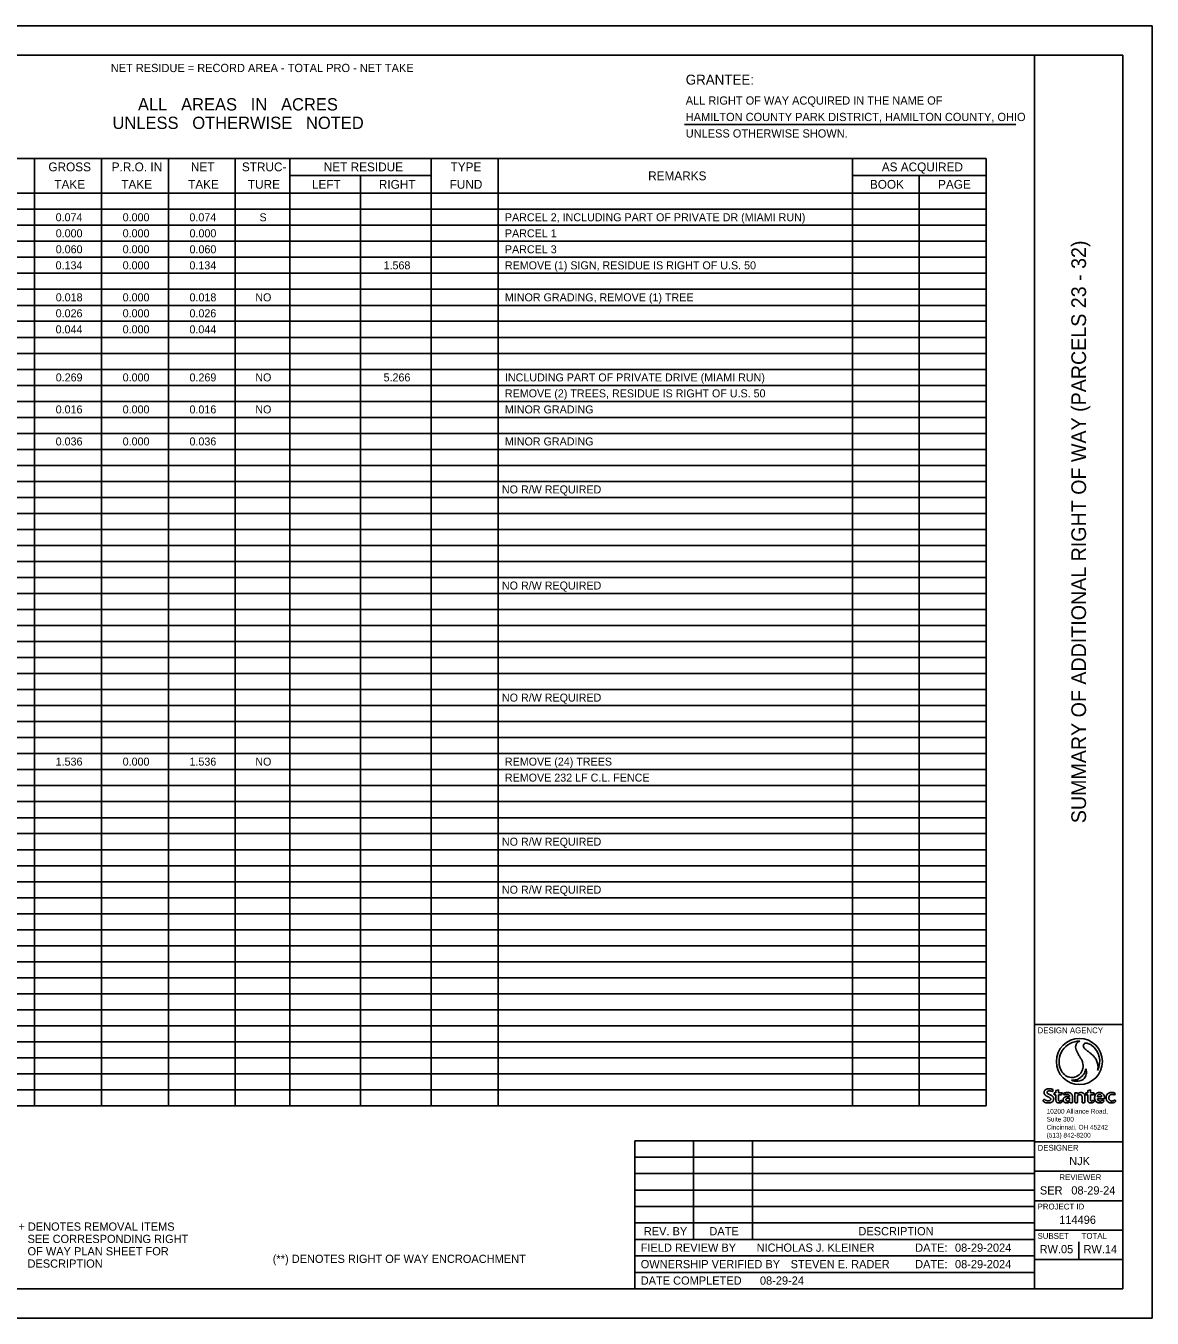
# Model space of a CAD drawing. Extents: x 0 to 34, y 0 to 22.
# Drawn here: x 14.83 to 34, y 0 to 22 of the extents above; entities that cross this region are included whole.
import ezdxf

# ---------------------------------------------------------------- set-up
doc = ezdxf.new("R2010")
doc.units = 0
for name, color, linetype in [('SH_Border', 7, 'Continuous'), ('SH_Cut_Line', 7, 'Continuous'), ('SH_Data', 7, 'Continuous'), ('SH_Text', 7, 'Continuous')]:
    doc.layers.add(name, color=color, linetype=linetype)

msp = doc.modelspace()

# ---------------------------------------------------------------- linework, layer by layer
at = {"layer": 'SH_Border'}
for p, q in [((32, 0.5), (32, 21.5)), ((32, 5), (33.5, 5)), ((32, 3), (33.5, 3)), ((32, 2.5), (33.5, 2.5)), ((32, 2), (33.5, 2)), ((32, 1.5), (33.5, 1.5)), ((32, 1), (33.5, 1))]:
    msp.add_line(p, q, dxfattribs=at)
msp.add_lwpolyline([(1.5, 21.5), (33.5, 21.5), (33.5, 0.5), (1.5, 0.5)], close=True, dxfattribs=at)
at = {"layer": 'SH_Cut_Line'}
msp.add_lwpolyline([(0, 0), (34, 0), (34, 22), (0, 22)], close=True, dxfattribs=at)
at = {"layer": 'SH_Data'}
for p, q in [((1.5, 19.743), (31.176, 19.743)), ((14.983, 19.743), (14.983, 3.614)), ((16.122, 19.743), (16.122, 3.614)), ((17.26, 19.743), (17.26, 3.614)), ((18.398, 19.743), (18.398, 3.614)), ((19.328, 19.743), (19.328, 3.614)), ((21.733, 19.743), (21.733, 3.614)), ((22.871, 19.743), (22.871, 3.614)), ((28.9, 19.743), (28.9, 3.614)), ((31.176, 19.743), (31.176, 3.614)), ((19.328, 19.455), (21.733, 19.455)), ((20.531, 19.455), (20.531, 3.614)), ((28.9, 19.455), (31.176, 19.455)), ((30.038, 19.455), (30.038, 3.614)), ((1.5, 19.15), (31.176, 19.15)), ((1.5, 18.877), (31.176, 18.877)), ((1.5, 18.605), (31.176, 18.605)), ((1.5, 18.332), (31.176, 18.332)), ((1.5, 18.06), (31.176, 18.06)), ((1.5, 17.787), (31.176, 17.787)), ((1.5, 17.515), (31.176, 17.515)), ((1.5, 17.242), (31.176, 17.242)), ((1.5, 16.97), (31.176, 16.97)), ((1.5, 16.697), (31.176, 16.697)), ((1.5, 16.424), (31.176, 16.424)), ((1.5, 16.152), (31.176, 16.152)), ((1.5, 15.879), (31.176, 15.879)), ((1.5, 15.607), (31.176, 15.607)), ((1.5, 15.334), (31.176, 15.334)), ((1.5, 15.062), (31.176, 15.062)), ((1.5, 14.789), (31.176, 14.789)), ((1.5, 14.517), (31.176, 14.517)), ((1.5, 14.244), (31.176, 14.244)), ((1.5, 13.971), (31.176, 13.971)), ((1.5, 13.699), (31.176, 13.699)), ((1.5, 13.426), (31.176, 13.426)), ((1.5, 13.154), (31.176, 13.154)), ((1.5, 12.881), (31.176, 12.881)), ((1.5, 12.609), (31.176, 12.609)), ((1.5, 12.336), (31.176, 12.336)), ((1.5, 12.064), (31.176, 12.064)), ((1.5, 11.791), (31.176, 11.791)), ((1.5, 11.518), (31.176, 11.518)), ((1.5, 11.246), (31.176, 11.246)), ((1.5, 10.973), (31.176, 10.973)), ((1.5, 10.701), (31.176, 10.701)), ((1.5, 10.428), (31.176, 10.428)), ((1.5, 10.156), (31.176, 10.156)), ((1.5, 9.883), (31.176, 9.883)), ((1.5, 9.611), (31.176, 9.611)), ((1.5, 9.338), (31.176, 9.338)), ((1.5, 9.066), (31.176, 9.066)), ((1.5, 8.793), (31.176, 8.793)), ((1.5, 8.52), (31.176, 8.52)), ((1.5, 8.248), (31.176, 8.248)), ((1.5, 7.975), (31.176, 7.975)), ((1.5, 7.703), (31.176, 7.703)), ((1.5, 7.43), (31.176, 7.43)), ((1.5, 7.158), (31.176, 7.158)), ((1.5, 6.885), (31.176, 6.885)), ((1.5, 6.613), (31.176, 6.613)), ((1.5, 6.34), (31.176, 6.34)), ((1.5, 6.067), (31.176, 6.067)), ((1.5, 5.795), (31.176, 5.795)), ((1.5, 5.522), (31.176, 5.522)), ((1.5, 5.25), (31.176, 5.25)), ((1.5, 4.977), (31.176, 4.977)), ((1.5, 4.705), (31.176, 4.705)), ((1.5, 4.432), (31.176, 4.432)), ((1.5, 4.16), (31.176, 4.16)), ((32.75, 4), (32.75, 4)), ((1.5, 3.887), (31.176, 3.887)), ((1.5, 3.614), (31.176, 3.614)), ((32.75, 1), (32.75, 1.3))]:
    msp.add_line(p, q, dxfattribs=at)
at = {"layer": 'SH_Text'}
for p, q in [((26.041, 20.322), (31.678, 20.318)), ((32.302, 3.858), (32.314, 3.892)), ((32.362, 3.836), (32.331, 3.836)), ((32.331, 3.836), (32.331, 3.803)), ((32.331, 3.803), (32.362, 3.803)), ((32.409, 3.889), (32.362, 3.876)), ((32.362, 3.876), (32.362, 3.836)), ((32.409, 3.836), (32.409, 3.889)), ((32.472, 3.836), (32.409, 3.836)), ((32.409, 3.719), (32.409, 3.803)), ((32.409, 3.803), (32.46, 3.803)), ((32.46, 3.803), (32.472, 3.836)), ((32.492, 3.825), (32.506, 3.797)), ((32.596, 3.747), (32.596, 3.709)), ((32.725, 3.837), (32.684, 3.837)), ((32.684, 3.837), (32.684, 3.684)), ((32.728, 3.817), (32.725, 3.837)), ((32.731, 3.684), (32.731, 3.785)), ((32.903, 3.836), (32.873, 3.836)), ((32.873, 3.836), (32.873, 3.803)), ((32.873, 3.803), (32.904, 3.803)), ((32.951, 3.889), (32.903, 3.876)), ((32.903, 3.876), (32.903, 3.836)), ((32.95, 3.719), (32.951, 3.803)), ((32.951, 3.836), (32.951, 3.889)), ((33.013, 3.836), (32.951, 3.836)), ((32.951, 3.803), (33.002, 3.803)), ((33.002, 3.803), (33.013, 3.836)), ((33.141, 3.765), (33.068, 3.765)), ((33.359, 3.796), (33.37, 3.827)), ((33.068, 3.736), (33.19, 3.736)), ((25.197, 3.02), (25.197, 0.5)), ((25.197, 3.02), (32, 3.02)), ((26.197, 3.02), (26.197, 1.34)), ((27.197, 3.02), (27.197, 1.34)), ((25.197, 2.74), (32, 2.74)), ((25.197, 2.46), (32, 2.46)), ((25.197, 2.18), (32, 2.18)), ((25.197, 1.9), (32, 1.9)), ((25.197, 1.62), (32, 1.62)), ((25.197, 1.34), (32, 1.34)), ((25.197, 1.06), (32, 1.06)), ((25.197, 0.78), (32, 0.78)), ((32, 0.5), (32, 0.5))]:
    msp.add_line(p, q, dxfattribs=at)
for points in [[(32.769, 4.715), (32.769, 4.715)], [(32.968, 4.647), (32.968, 4.647)]]:
    msp.add_lwpolyline(points, dxfattribs=at)
msp.add_circle((32.762, 4.369), 0.392, dxfattribs=at)
for start, end in [(88.7666, 203.6845), (88.7601, 88.7666), (333.7815, 53.4326), (247.1184, 251.458)]:
    msp.add_arc((32.762, 4.369), 0.346, start, end, dxfattribs=at)
for points, degree in [([(32.769, 4.715), (32.761, 4.713), (32.741, 4.709), (32.715, 4.683), (32.696, 4.64), (32.699, 4.591), (32.716, 4.545), (32.742, 4.499), (32.768, 4.449), (32.798, 4.402), (32.819, 4.354), (32.828, 4.302), (32.822, 4.249), (32.807, 4.202), (32.777, 4.158), (32.739, 4.127), (32.698, 4.109), (32.661, 4.097), (32.62, 4.097), (32.575, 4.104), (32.53, 4.124), (32.482, 4.165), (32.459, 4.205), (32.445, 4.23)], 3), ([(32.769, 4.715), (32.769, 4.715), (32.769, 4.715), (32.769, 4.715)], 2), ([(33.072, 4.216), (33.075, 4.228), (33.08, 4.251), (33.079, 4.288), (33.076, 4.32), (33.066, 4.35), (33.055, 4.384), (33.036, 4.422), (33.008, 4.457), (32.971, 4.494), (32.926, 4.527), (32.879, 4.565), (32.841, 4.593), (32.828, 4.627), (32.828, 4.652), (32.841, 4.669), (32.857, 4.681), (32.879, 4.683), (32.905, 4.678), (32.936, 4.665), (32.957, 4.653), (32.968, 4.647)], 3), ([(32.627, 4.05), (32.636, 4.049), (32.656, 4.048), (32.69, 4.054), (32.728, 4.063), (32.763, 4.083), (32.795, 4.106), (32.824, 4.137), (32.849, 4.173), (32.865, 4.21), (32.869, 4.232), (32.872, 4.242)], 3), ([(32.872, 4.242), (32.874, 4.234), (32.881, 4.211), (32.882, 4.174), (32.876, 4.133), (32.855, 4.096), (32.827, 4.062), (32.786, 4.043), (32.742, 4.033), (32.697, 4.032), (32.666, 4.038), (32.652, 4.041)], 3), ([(32.314, 3.892), (32.312, 3.893), (32.302, 3.898), (32.284, 3.902), (32.262, 3.905), (32.242, 3.906), (32.225, 3.904), (32.209, 3.901), (32.193, 3.895), (32.179, 3.885), (32.168, 3.871), (32.162, 3.857), (32.16, 3.844), (32.161, 3.832), (32.163, 3.821), (32.168, 3.811), (32.174, 3.803), (32.181, 3.795), (32.19, 3.788), (32.201, 3.782), (32.214, 3.775), (32.229, 3.768), (32.244, 3.762), (32.256, 3.755), (32.266, 3.748), (32.272, 3.74), (32.274, 3.731), (32.274, 3.723), (32.27, 3.714), (32.263, 3.706), (32.25, 3.7), (32.236, 3.698), (32.219, 3.699), (32.205, 3.702), (32.194, 3.708), (32.184, 3.712), (32.178, 3.718), (32.172, 3.72), (32.166, 3.722), (32.161, 3.722), (32.155, 3.72), (32.15, 3.716), (32.146, 3.709), (32.146, 3.703), (32.147, 3.696), (32.152, 3.689), (32.162, 3.679), (32.181, 3.67), (32.203, 3.664), (32.226, 3.663), (32.245, 3.663), (32.262, 3.665), (32.277, 3.67), (32.293, 3.677), (32.308, 3.689), (32.319, 3.703), (32.324, 3.72), (32.325, 3.736), (32.323, 3.75), (32.317, 3.761), (32.311, 3.773), (32.299, 3.782), (32.286, 3.791), (32.271, 3.798), (32.255, 3.805), (32.239, 3.812), (32.225, 3.82), (32.216, 3.828), (32.212, 3.837), (32.211, 3.845), (32.213, 3.853), (32.219, 3.86), (32.226, 3.865), (32.236, 3.869), (32.248, 3.869), (32.26, 3.869), (32.271, 3.867), (32.282, 3.865), (32.293, 3.862), (32.299, 3.859), (32.302, 3.858)], 3), ([(32.362, 3.803), (32.362, 3.773), (32.362, 3.742), (32.362, 3.707), (32.364, 3.698), (32.367, 3.687), (32.373, 3.679), (32.38, 3.673), (32.387, 3.668), (32.398, 3.664), (32.413, 3.663), (32.429, 3.663), (32.445, 3.665), (32.457, 3.672), (32.466, 3.679), (32.47, 3.687), (32.471, 3.694), (32.469, 3.7), (32.466, 3.704), (32.462, 3.706), (32.458, 3.707), (32.453, 3.707), (32.448, 3.706), (32.444, 3.702), (32.439, 3.699), (32.433, 3.696), (32.427, 3.694), (32.42, 3.695), (32.415, 3.698), (32.41, 3.702), (32.408, 3.71), (32.408, 3.715), (32.409, 3.719)], 3), ([(32.596, 3.775), (32.593, 3.775), (32.583, 3.775), (32.566, 3.774), (32.545, 3.773), (32.526, 3.769), (32.508, 3.761), (32.492, 3.748), (32.485, 3.729), (32.486, 3.711), (32.489, 3.696), (32.498, 3.683), (32.512, 3.671), (32.531, 3.664), (32.551, 3.663), (32.57, 3.666), (32.584, 3.671), (32.594, 3.678), (32.598, 3.683), (32.601, 3.685)], 3), ([(32.601, 3.685), (32.601, 3.684), (32.601, 3.68), (32.605, 3.674), (32.611, 3.667), (32.621, 3.663), (32.632, 3.663), (32.642, 3.665), (32.646, 3.673), (32.646, 3.681), (32.644, 3.692), (32.641, 3.721), (32.643, 3.752), (32.643, 3.785), (32.639, 3.802), (32.63, 3.816), (32.62, 3.827), (32.604, 3.836), (32.584, 3.841), (32.56, 3.842), (32.536, 3.84), (32.513, 3.835), (32.498, 3.828), (32.492, 3.825)], 3), ([(32.506, 3.797), (32.508, 3.798), (32.515, 3.802), (32.526, 3.805), (32.539, 3.808), (32.551, 3.809), (32.564, 3.809), (32.576, 3.805), (32.586, 3.799), (32.593, 3.791), (32.596, 3.782), (32.596, 3.777), (32.596, 3.775)], 3), ([(32.596, 3.709), (32.595, 3.708), (32.591, 3.705), (32.583, 3.7), (32.571, 3.696), (32.559, 3.695), (32.549, 3.698), (32.541, 3.702), (32.537, 3.708), (32.533, 3.715), (32.533, 3.722), (32.534, 3.729), (32.539, 3.736), (32.546, 3.74), (32.555, 3.744), (32.566, 3.746), (32.578, 3.746), (32.589, 3.747), (32.594, 3.747), (32.596, 3.747)], 3), ([(32.731, 3.785), (32.732, 3.786), (32.736, 3.789), (32.743, 3.793), (32.754, 3.8), (32.766, 3.804), (32.78, 3.804), (32.792, 3.8), (32.801, 3.791), (32.806, 3.78), (32.808, 3.765), (32.807, 3.744), (32.808, 3.716), (32.806, 3.693), (32.807, 3.677), (32.813, 3.669), (32.822, 3.663), (32.833, 3.663), (32.844, 3.665), (32.853, 3.672), (32.855, 3.684), (32.853, 3.707), (32.854, 3.734), (32.854, 3.764), (32.855, 3.783), (32.852, 3.8), (32.847, 3.811), (32.839, 3.823), (32.825, 3.833), (32.809, 3.841), (32.79, 3.841), (32.772, 3.84), (32.757, 3.835), (32.743, 3.829), (32.734, 3.821), (32.729, 3.818), (32.728, 3.817)], 3), ([(32.904, 3.803), (32.904, 3.773), (32.903, 3.742), (32.904, 3.707), (32.905, 3.698), (32.909, 3.687), (32.915, 3.679), (32.922, 3.673), (32.929, 3.668), (32.94, 3.664), (32.955, 3.663), (32.971, 3.663), (32.987, 3.665), (32.999, 3.672), (33.008, 3.679), (33.012, 3.687), (33.012, 3.694), (33.011, 3.7), (33.008, 3.704), (33.004, 3.706), (33, 3.707), (32.995, 3.707), (32.99, 3.706), (32.986, 3.702), (32.981, 3.699), (32.975, 3.696), (32.969, 3.694), (32.962, 3.695), (32.957, 3.698), (32.952, 3.702), (32.95, 3.71), (32.95, 3.715), (32.95, 3.719)], 3), ([(33.19, 3.736), (33.19, 3.74), (33.19, 3.752), (33.188, 3.771), (33.183, 3.792), (33.173, 3.808), (33.162, 3.822), (33.147, 3.832), (33.129, 3.839), (33.108, 3.841), (33.088, 3.84), (33.069, 3.834), (33.052, 3.825), (33.038, 3.811), (33.028, 3.795), (33.023, 3.777), (33.021, 3.758), (33.021, 3.738), (33.025, 3.72), (33.032, 3.702), (33.043, 3.686), (33.06, 3.674), (33.081, 3.664), (33.106, 3.663), (33.128, 3.663), (33.147, 3.667), (33.162, 3.674), (33.173, 3.684), (33.177, 3.694), (33.175, 3.702), (33.171, 3.709), (33.164, 3.711), (33.158, 3.711), (33.151, 3.709), (33.142, 3.704), (33.132, 3.697), (33.119, 3.695), (33.108, 3.694), (33.096, 3.697), (33.087, 3.704), (33.078, 3.711), (33.072, 3.721), (33.069, 3.73), (33.068, 3.734), (33.068, 3.736)], 3), ([(33.068, 3.765), (33.068, 3.767), (33.068, 3.77), (33.068, 3.778), (33.071, 3.787), (33.076, 3.796), (33.085, 3.804), (33.097, 3.809), (33.11, 3.809), (33.123, 3.805), (33.133, 3.799), (33.138, 3.787), (33.14, 3.776), (33.141, 3.769), (33.141, 3.765)], 3), ([(33.37, 3.827), (33.366, 3.83), (33.356, 3.835), (33.337, 3.84), (33.312, 3.843), (33.287, 3.84), (33.262, 3.832), (33.242, 3.818), (33.227, 3.8), (33.218, 3.778), (33.215, 3.755), (33.216, 3.73), (33.225, 3.709), (33.237, 3.692), (33.254, 3.678), (33.277, 3.667), (33.304, 3.663), (33.329, 3.664), (33.35, 3.67), (33.366, 3.677), (33.377, 3.687), (33.377, 3.697), (33.377, 3.705), (33.372, 3.709), (33.367, 3.712), (33.361, 3.712), (33.354, 3.711), (33.347, 3.705), (33.337, 3.701), (33.327, 3.697), (33.314, 3.696), (33.299, 3.697), (33.285, 3.704), (33.275, 3.715), (33.266, 3.728), (33.264, 3.743), (33.262, 3.757), (33.266, 3.772), (33.271, 3.785), (33.28, 3.796), (33.291, 3.804), (33.304, 3.809), (33.319, 3.81), (33.334, 3.809), (33.348, 3.804), (33.356, 3.799), (33.359, 3.796)], 3), ([(32.684, 3.684), (32.685, 3.682), (32.686, 3.677), (32.689, 3.67), (32.698, 3.663), (32.71, 3.663), (32.722, 3.664), (32.729, 3.672), (32.731, 3.679), (32.731, 3.682), (32.731, 3.684)], 3)]:
    msp.add_open_spline(points, degree=degree, dxfattribs=at)

# ---------------------------------------------------------------- texts
at = {"layer": 'SH_Data'}
msp.add_text('SUMMARY OF ADDITIONAL RIGHT OF WAY (PARCELS 23 - 32)', height=0.25, rotation=90, dxfattribs=at).set_placement((32.875, 8.426))
for s, height, p in [('DESIGN AGENCY', 0.1, (32.05, 4.85)), ('DESIGNER', 0.1, (32.05, 2.85)), ('NJK', 0.14, (32.589, 2.605)), ('REVIEWER', 0.1, (32.422, 2.35)), ('SER', 0.14, (32.09, 2.105)), ('08-29-24', 0.14, (32.625, 2.105)), ('PROJECT ID', 0.1, (32.05, 1.85)), ('SUBSET', 0.1, (32.05, 1.35)), ('TOTAL', 0.1, (32.8, 1.35)), ('RW.05', 0.14, (32.085, 1.105)), ('RW.14', 0.14, (32.832, 1.105))]:
    msp.add_text(s, height=height, dxfattribs=at).set_placement(p)
at = {"layer": 'SH_Text'}
for s, height, p in [('NET RESIDUE = RECORD AREA - TOTAL PRO - NET TAKE', 0.14, (16.278, 21.213)), ('GRANTEE:', 0.17, (26.063, 20.999)), ('ALL   AREAS   IN   ACRES ', 0.21, (16.741, 20.559)), ('ALL RIGHT OF WAY ACQUIRED IN THE NAME OF', 0.14, (26.063, 20.659)), ('HAMILTON COUNTY PARK DISTRICT, HAMILTON COUNTY, OHIO', 0.14, (26.063, 20.379)), ('UNLESS   OTHERWISE   NOTED', 0.21, (16.308, 20.244)), ('UNLESS OTHERWISE SHOWN.', 0.14, (26.063, 20.099)), ('GROSS', 0.1499, (15.217, 19.524)), ('P.R.O. IN', 0.1499, (16.295, 19.524)), ('NET', 0.1499, (17.642, 19.524)), ('STRUC-', 0.1499, (18.51, 19.524)), ('NET RESIDUE', 0.1499, (19.904, 19.524)), ('TYPE', 0.1499, (22.061, 19.524)), ('AS ACQUIRED', 0.1499, (29.399, 19.524)), ('TAKE', 0.1499, (15.318, 19.227)), ('TAKE', 0.1499, (16.457, 19.227)), ('TAKE', 0.1499, (17.595, 19.227)), ('TURE', 0.1499, (18.612, 19.227)), ('LEFT', 0.1499, (19.701, 19.227)), ('RIGHT', 0.1499, (20.841, 19.227)), ('FUND', 0.1499, (22.045, 19.227)), ('REMARKS', 0.1499, (25.424, 19.372)), ('BOOK', 0.1499, (29.197, 19.227)), ('PAGE', 0.1499, (30.357, 19.227)), ('0.074', 0.1363, (15.34, 18.673)), ('0.000', 0.1363, (16.481, 18.673)), ('0.074', 0.1363, (17.617, 18.673)), ('S', 0.136, (18.81, 18.673)), (' PARCEL 2, INCLUDING PART OF PRIVATE DR (MIAMI RUN)', 0.13628, (22.935, 18.673)), ('0.000', 0.1363, (15.342, 18.4)), ('0.000', 0.1363, (16.481, 18.4)), ('0.000', 0.1363, (17.619, 18.4)), (' PARCEL 1', 0.1363, (22.935, 18.4)), ('0.060', 0.1363, (15.342, 18.128)), ('0.000', 0.1363, (16.481, 18.128)), ('0.060', 0.1363, (17.619, 18.128)), (' PARCEL 3', 0.1363, (22.935, 18.128)), ('0.134', 0.1363, (15.34, 17.855)), ('0.000', 0.1363, (16.481, 17.855)), ('0.134', 0.1363, (17.617, 17.855)), ('1.568', 0.1363, (20.921, 17.855)), (' REMOVE (1) SIGN, RESIDUE IS RIGHT OF U.S. 50', 0.13628, (22.935, 17.855)), ('0.018', 0.1363, (15.342, 17.31)), ('0.000', 0.1363, (16.481, 17.31)), ('0.018', 0.1363, (17.619, 17.31)), ('NO', 0.1363, (18.738, 17.31)), (' MINOR GRADING, REMOVE (1) TREE', 0.13628, (22.935, 17.31)), ('0.026', 0.1363, (15.341, 17.038)), ('0.000', 0.1363, (16.481, 17.038)), ('0.026', 0.1363, (17.618, 17.038)), ('0.044', 0.1363, (15.34, 16.765)), ('0.000', 0.1363, (16.481, 16.765)), ('0.044', 0.1363, (17.617, 16.765)), ('0.269', 0.1363, (15.342, 15.947)), ('0.000', 0.1363, (16.481, 15.947)), ('0.269', 0.1363, (17.619, 15.947)), ('NO', 0.1363, (18.738, 15.947)), ('5.266', 0.1363, (20.921, 15.947)), (' INCLUDING PART OF PRIVATE DRIVE (MIAMI RUN)', 0.13628, (22.935, 15.947)), (' REMOVE (2) TREES, RESIDUE IS RIGHT OF U.S. 50', 0.13628, (22.935, 15.675)), ('0.016', 0.1363, (15.341, 15.402)), ('0.000', 0.1363, (16.481, 15.402)), ('0.016', 0.1363, (17.618, 15.402)), ('NO', 0.1363, (18.738, 15.402)), (' MINOR GRADING', 0.13628, (22.935, 15.402)), ('0.036', 0.1363, (15.341, 14.857)), ('0.000', 0.1363, (16.481, 14.857)), ('0.036', 0.1363, (17.618, 14.857)), (' MINOR GRADING', 0.13628, (22.935, 14.857)), ('NO R/W REQUIRED', 0.13628, (22.935, 14.04)), ('NO R/W REQUIRED', 0.13628, (22.935, 12.404)), ('NO R/W REQUIRED', 0.13628, (22.935, 10.496)), ('1.536', 0.1363, (15.341, 9.406)), ('0.000', 0.1363, (16.481, 9.406)), ('1.536', 0.1363, (17.618, 9.406)), ('NO', 0.1363, (18.738, 9.406)), (' REMOVE (24) TREES', 0.13628, (22.935, 9.406)), (' REMOVE 232 LF C.L. FENCE', 0.13628, (22.935, 9.134)), ('NO R/W REQUIRED', 0.13628, (22.935, 8.043)), ('NO R/W REQUIRED', 0.13628, (22.935, 7.226)), ('+ DENOTES REMOVAL ITEMS', 0.14, (14.706, 1.489)), ('REV. BY', 0.14, (25.35, 1.41)), ('DATE', 0.14, (26.466, 1.41)), ('DESCRIPTION', 0.14, (29.002, 1.41)), ('114496', 0.14, (32.419, 1.605)), ('   SEE CORRESPONDING RIGHT', 0.14, (14.706, 1.279)), ('   OF WAY PLAN SHEET FOR', 0.14, (14.706, 1.069)), ('FIELD REVIEW BY', 0.14, (25.297, 1.13)), ('   NICHOLAS J. KLEINER   ', 0.14, (27.113, 1.13)), ('DATE:', 0.14, (29.967, 1.13)), (' 08-29-2024 ', 0.14, (30.593, 1.13)), ('   DESCRIPTION', 0.14, (14.706, 0.859)), ('(**) DENOTES RIGHT OF WAY ENCROACHMENT', 0.14, (19.035, 0.94)), ('OWNERSHIP VERIFIED BY', 0.14, (25.297, 0.85)), ('STEVEN E. RADER   ', 0.14, (27.848, 0.85)), ('DATE:', 0.14, (29.967, 0.85)), (' 08-29-2024 ', 0.14, (30.593, 0.85)), ('DATE COMPLETED      08-29-24', 0.14, (25.297, 0.57))]:
    msp.add_text(s, height=height, dxfattribs=at).set_placement(p)
for s, height, p in [('10200 Alliance Road,', 0.07948, (32.204, 3.482)), ('Suite 300', 0.0795, (32.204, 3.347)), ('Cincinnati, OH 45242', 0.07948, (32.204, 3.211)), ('(513) 842-8200', 0.07948, (32.204, 3.075))]:
    msp.add_text(s, height=height, rotation=360, dxfattribs=at).set_placement(p)

doc.saveas('drawing.dxf')
